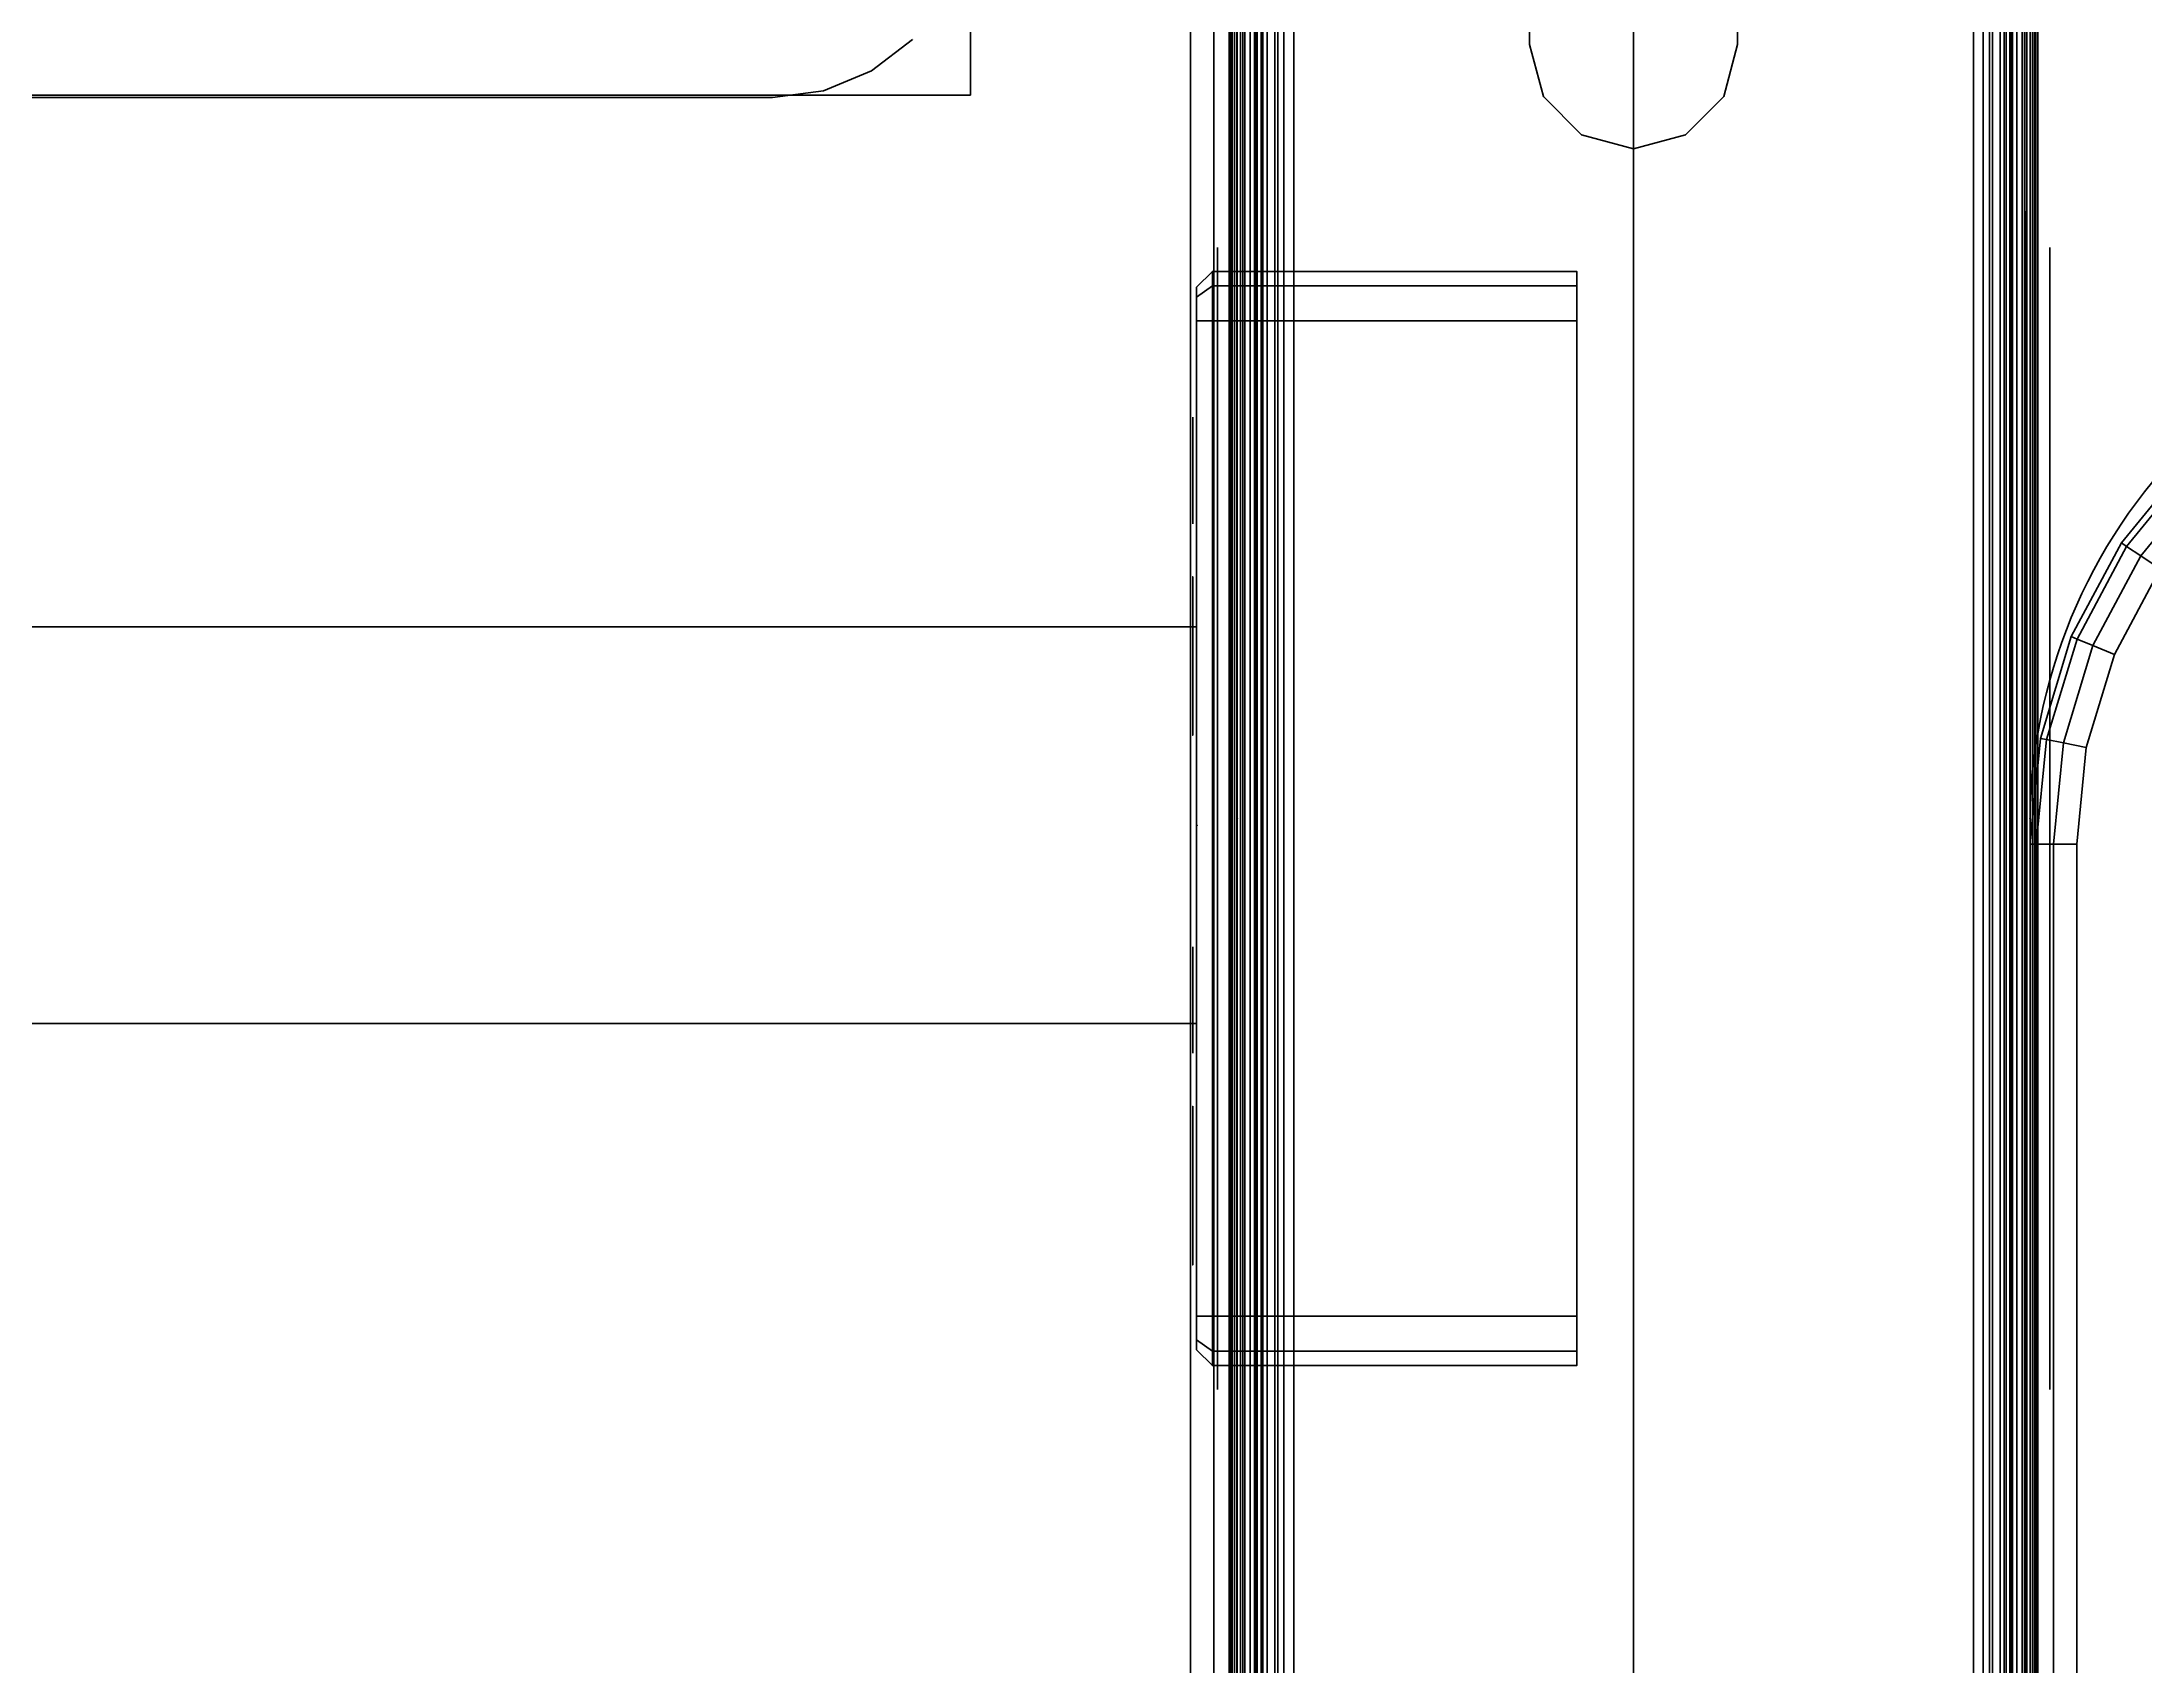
# Model space of a CAD drawing. Extents: x -170 to 1783, y -20 to 1205.
# Drawn here: x 1324.74 to 1330.04, y 251.21 to 255.29 of the extents above; entities that cross this region are included whole.
import ezdxf
from ezdxf.enums import TextEntityAlignment as Align

# ---------------------------------------------------------------- set-up
doc = ezdxf.new("R2010")
doc.units = 0
doc.header["$LTSCALE"] = 96
doc.header["$MEASUREMENT"] = 0
for name, color, linetype in [('A-FURN-3-PANEL-KNOCK', 7, 'Continuous'), ('A-FURN-3-PANEL-RACE', 7, 'Continuous'), ('A-FURN-3-PANEL-SIDE1', 7, 'Continuous'), ('A-FURN-3-PANEL-SIDE2', 7, 'Continuous'), ('A-FURN-3-PANEL-TOPCAP', 7, 'Continuous'), ('A-FURN-3-POWER-RECP-BLACK', 7, 'Continuous'), ('A-FURN-3-POWER-RECP-GREY', 7, 'Continuous'), ('A-FURN-3-WKSF-BRACKET', 7, 'Continuous'), ('A-FURN-3-WKSF-TOP', 7, 'Continuous'), ('A-FURN-3-WKSF-TRIM', 7, 'Continuous'), ('A-FURN-P-PNLS', 7, 'Continuous'), ('A-FURN-P-PNLS-POWR', 7, 'Continuous'), ('A-FURN-P-WKSF', 7, 'Continuous'), ('A-FURN-P-WKSF-SUPPORT', 7, 'Continuous'), ('MAIN_ELECTRICAL', 7, 'Continuous'), ('MAIN_PANEL', 7, 'Continuous'), ('MAIN_WKSURF', 7, 'Continuous'), ('MAIN_WRKSFC-SUPP', 7, 'Continuous'), ('SM', 7, 'Continuous')]:
    doc.layers.add(name, color=color, linetype=linetype)

# ---------------------------------------------------------------- blocks, each defined once
blk = doc.blocks.new('EC-WYC-64-2424-T')
at = {"layer": 'A-FURN-3-WKSF-TOP', "color": 60, "linetype": 'Continuous'}
for points, invisible_edges in [([(26.9099, -26.9099, 29), (0.118, -1.368, 29), (0.1606, -1.0445, 29), (0.2855, -0.743, 29)], 9), ([(26.9099, -26.9099, 27.75), (0.2855, -0.743, 27.75), (0.1606, -1.0445, 27.75), (0.118, -1.368, 27.75)], 9), ([(0.118, -1.368, 29), (26.9099, -26.9099, 29), (26.0183, -27.9266, 29), (25.267, -29.051, 29)], 9), ([(25.267, -29.051, 29), (24.6689, -30.2638, 29), (24.2343, -31.5443, 29), (0.118, -1.368, 29)], 12), ([(0.118, -1.368, 29), (24.2343, -31.5443, 29), (23.9704, -32.8706, 29), (23.882, -34.22, 29)], 9), ([(0.118, -1.368, 29), (23.882, -34.22, 29), (0.142, -20.2252, 29), (0.118, -19.9814, 29)], 3), ([(0.118, -1.368, 27.75), (0.118, -19.9814, 27.75), (0.142, -20.2252, 27.75), (23.882, -34.22, 27.75)], 12), ([(0.118, -1.368, 27.75), (23.882, -34.22, 27.75), (23.9704, -32.8706, 27.75), (24.2343, -31.5443, 27.75)], 9), ([(25.267, -29.051, 27.75), (0.118, -1.368, 27.75), (24.2343, -31.5443, 27.75), (24.6689, -30.2638, 27.75)], 3), ([(0.118, -1.368, 27.75), (25.267, -29.051, 27.75), (26.0183, -27.9266, 27.75), (26.9099, -26.9099, 27.75)], 9), ([(0.3287, -20.6758, 29), (0.2132, -20.4597, 29), (0.142, -20.2252, 29), (23.882, -34.22, 29)], 12), ([(0.3287, -20.6758, 27.75), (23.882, -34.22, 27.75), (0.142, -20.2252, 27.75), (0.2132, -20.4597, 27.75)], 3), ([(0.2132, -27.6363, 29), (0.3287, -27.4202, 29), (0.4841, -27.2308, 29), (23.882, -34.22, 29)], 12), ([(0.2132, -27.6363, 27.75), (23.882, -34.22, 27.75), (0.4841, -27.2308, 27.75), (0.3287, -27.4202, 27.75)], 3), ([(23.882, -34.22, 29), (0.118, -28.1146, 29), (0.142, -27.8708, 29), (0.2132, -27.6363, 29)], 9), ([(23.882, -34.22, 27.75), (0.2132, -27.6363, 27.75), (0.142, -27.8708, 27.75), (0.118, -28.1146, 27.75)], 9), ([(0.118, -28.1146, 29), (23.882, -34.22, 29), (23.882, -70.632, 29), (0.118, -70.632, 29)], 5), ([(0.118, -28.1146, 27.75), (0.118, -70.632, 27.75), (23.882, -70.632, 27.75), (23.882, -34.22, 27.75)], 10)]:
    blk.add_3dface(points, dxfattribs=dict(at, invisible_edges=invisible_edges))
at = {"layer": 'A-FURN-3-WKSF-TRIM', "color": 40, "linetype": 'Continuous'}
for points in [[(0.4119, -27.1585, 27.809), (0.4007, -27.1473, 27.868), (0.2305, -27.3546, 27.868), (0.2437, -27.3634, 27.809)], [(0.4007, -27.1473, 27.868), (0.4007, -27.1473, 28.882), (0.2305, -27.3546, 28.882), (0.2305, -27.3546, 27.868)], [(0.4007, -27.1473, 28.882), (0.4119, -27.1585, 28.941), (0.2437, -27.3634, 28.941), (0.2305, -27.3546, 28.882)], [(0.4424, -27.189, 27.7658), (0.4119, -27.1585, 27.809), (0.2437, -27.3634, 27.809), (0.2796, -27.3874, 27.7658)], [(0.4119, -27.1585, 28.941), (0.4424, -27.189, 28.9842), (0.2796, -27.3874, 28.9842), (0.2437, -27.3634, 28.941)], [(0.4841, -27.2308, 27.75), (0.4424, -27.189, 27.7658), (0.2796, -27.3874, 27.7658), (0.3287, -27.4202, 27.75)], [(0.4424, -27.189, 28.9842), (0.4841, -27.2308, 29), (0.3287, -27.4202, 29), (0.2796, -27.3874, 28.9842)], [(0.2437, -27.3634, 27.809), (0.2305, -27.3546, 27.868), (0.1041, -27.5911, 27.868), (0.1187, -27.5972, 27.809)], [(0.2305, -27.3546, 27.868), (0.2305, -27.3546, 28.882), (0.1041, -27.5911, 28.882), (0.1041, -27.5911, 27.868)], [(0.2305, -27.3546, 28.882), (0.2437, -27.3634, 28.941), (0.1187, -27.5972, 28.941), (0.1041, -27.5911, 28.882)], [(0.2796, -27.3874, 27.7658), (0.2437, -27.3634, 27.809), (0.1187, -27.5972, 27.809), (0.1586, -27.6137, 27.7658)], [(0.2437, -27.3634, 28.941), (0.2796, -27.3874, 28.9842), (0.1586, -27.6137, 28.9842), (0.1187, -27.5972, 28.941)], [(0.3287, -27.4202, 27.75), (0.2796, -27.3874, 27.7658), (0.1586, -27.6137, 27.7658), (0.2132, -27.6363, 27.75)], [(0.2796, -27.3874, 28.9842), (0.3287, -27.4202, 29), (0.2132, -27.6363, 29), (0.1586, -27.6137, 28.9842)], [(0.1187, -27.5972, 27.809), (0.1041, -27.5911, 27.868), (0.0263, -27.8478, 27.868), (0.0418, -27.8508, 27.809)], [(0.1041, -27.5911, 27.868), (0.1041, -27.5911, 28.882), (0.0263, -27.8478, 28.882), (0.0263, -27.8478, 27.868)], [(0.1041, -27.5911, 28.882), (0.1187, -27.5972, 28.941), (0.0418, -27.8508, 28.941), (0.0263, -27.8478, 28.882)], [(0.1586, -27.6137, 27.7658), (0.1187, -27.5972, 27.809), (0.0418, -27.8508, 27.809), (0.0842, -27.8593, 27.7658)], [(0.1187, -27.5972, 28.941), (0.1586, -27.6137, 28.9842), (0.0842, -27.8593, 28.9842), (0.0418, -27.8508, 28.941)], [(0.2132, -27.6363, 27.75), (0.1586, -27.6137, 27.7658), (0.0842, -27.8593, 27.7658), (0.142, -27.8708, 27.75)], [(0.1586, -27.6137, 28.9842), (0.2132, -27.6363, 29), (0.142, -27.8708, 29), (0.0842, -27.8593, 28.9842)], [(0.0418, -27.8508, 27.809), (0.0263, -27.8478, 27.868), (0, -28.1146, 27.868), (0.0158, -28.1146, 27.809)], [(0.0263, -27.8478, 27.868), (0.0263, -27.8478, 28.882), (0, -28.1146, 28.882), (0, -28.1146, 27.868)], [(0.0263, -27.8478, 28.882), (0.0418, -27.8508, 28.941), (0.0158, -28.1146, 28.941), (0, -28.1146, 28.882)], [(0.0842, -27.8593, 27.7658), (0.0418, -27.8508, 27.809), (0.0158, -28.1146, 27.809), (0.059, -28.1146, 27.7658)], [(0.0418, -27.8508, 28.941), (0.0842, -27.8593, 28.9842), (0.059, -28.1146, 28.9842), (0.0158, -28.1146, 28.941)], [(0.142, -27.8708, 27.75), (0.0842, -27.8593, 27.7658), (0.059, -28.1146, 27.7658), (0.118, -28.1146, 27.75)], [(0.0842, -27.8593, 28.9842), (0.142, -27.8708, 29), (0.118, -28.1146, 29), (0.059, -28.1146, 28.9842)], [(0, -70.632, 28.882), (0, -70.632, 27.868), (0, -28.1146, 27.868), (0, -28.1146, 28.882)], [(0.0158, -70.632, 28.941), (0, -70.632, 28.882), (0, -28.1146, 28.882), (0.0158, -28.1146, 28.941)], [(0, -70.632, 27.868), (0.0158, -70.632, 27.809), (0.0158, -28.1146, 27.809), (0, -28.1146, 27.868)], [(0.059, -70.632, 28.9842), (0.0158, -70.632, 28.941), (0.0158, -28.1146, 28.941), (0.059, -28.1146, 28.9842)], [(0.0158, -70.632, 27.809), (0.059, -70.632, 27.7658), (0.059, -28.1146, 27.7658), (0.0158, -28.1146, 27.809)], [(0.118, -70.632, 29), (0.059, -70.632, 28.9842), (0.059, -28.1146, 28.9842), (0.118, -28.1146, 29)], [(0.059, -70.632, 27.7658), (0.118, -70.632, 27.75), (0.118, -28.1146, 27.75), (0.059, -28.1146, 27.7658)]]:
    blk.add_3dface(points, dxfattribs=at)
at = {"layer": 'A-FURN-P-WKSF', "color": 7, "linetype": 'Continuous'}
blk.add_line((0, -28.0666), (0, -70.75), dxfattribs=at)
blk.add_arc((1.368, -28.0666), 1.368, 135, 180, dxfattribs=at)
blk = doc.blocks.new('EC-EFP-456')
at = {"layer": 'A-FURN-3-PANEL-KNOCK', "color": 30, "linetype": 'Continuous'}
for points, invisible_edges in [([(42.51, 2.05, 3.5405), (42.51, 2.05, 0.9405), (45.39, 2.05, 0.9405), (45.39, 2.05, 3.5405)], 10), ([(42.51, 2.05, 0.9405), (42.5288, 2.05, 0.8705), (45.3712, 2.05, 0.8705), (45.39, 2.05, 0.9405)], 10), ([(45.39, 2.05, 3.5405), (45.3712, 2.05, 3.6105), (42.5288, 2.05, 3.6105), (42.51, 2.05, 3.5405)], 10), ([(42.5288, 2.05, 0.8705), (42.58, 2.05, 0.8192), (45.32, 2.05, 0.8192), (45.3712, 2.05, 0.8705)], 10), ([(45.3712, 2.05, 3.6105), (45.32, 2.05, 3.6617), (42.58, 2.05, 3.6617), (42.5288, 2.05, 3.6105)], 10), ([(42.58, 2.05, 0.8192), (42.65, 2.05, 0.8005), (45.25, 2.05, 0.8005), (45.32, 2.05, 0.8192)], 8), ([(45.32, 2.05, 3.6617), (45.25, 2.05, 3.6805), (42.65, 2.05, 3.6805), (42.58, 2.05, 3.6617)], 8), ([(42.51, -0.05, 3.5405), (45.39, -0.05, 3.5405), (45.39, -0.05, 0.9405), (42.51, -0.05, 0.9405)], 5), ([(42.51, -0.05, 0.9405), (45.39, -0.05, 0.9405), (45.3712, -0.05, 0.8705), (42.5288, -0.05, 0.8705)], 5), ([(45.39, -0.05, 3.5405), (42.51, -0.05, 3.5405), (42.5288, -0.05, 3.6105), (45.3712, -0.05, 3.6105)], 5), ([(45.3712, -0.05, 3.6105), (42.5288, -0.05, 3.6105), (42.58, -0.05, 3.6617), (45.32, -0.05, 3.6617)], 5), ([(42.5288, -0.05, 0.8705), (45.3712, -0.05, 0.8705), (45.32, -0.05, 0.8192), (42.58, -0.05, 0.8192)], 5), ([(42.58, -0.05, 0.8192), (45.32, -0.05, 0.8192), (45.25, -0.05, 0.8005), (42.65, -0.05, 0.8005)], 1), ([(45.32, -0.05, 3.6617), (42.58, -0.05, 3.6617), (42.65, -0.05, 3.6805), (45.25, -0.05, 3.6805)], 1)]:
    blk.add_3dface(points, dxfattribs=dict(at, invisible_edges=invisible_edges))
at = {"layer": 'A-FURN-3-PANEL-RACE', "color": 40, "linetype": 'Continuous'}
for points, invisible_edges in [([(0.08, 2.0125, 3.515), (0.08, 2.0125, 0.3963), (47.92, 2.0125, 0.3963), (47.92, 2.0125, 3.515)], 8), ([(0.5, 1.5745, 0.3963), (47.5, 1.5745, 0.3963), (0.08, 2.0125, 0.3963), (0.08, 1.5745, 0.3963)], 3), ([(47.5, 1.5745, 0.3963), (47.92, 1.5745, 0.3963), (47.92, 2.0125, 0.3963), (0.08, 2.0125, 0.3963)], 8), ([(0.6, 2.0125, 4.0847), (0.6, 2.0125, 3.515), (47.4, 2.0125, 3.515), (47.4, 2.0125, 4.0847)], 2), ([(47.86, 1.9525, 0.4563), (0.14, 1.9525, 0.4563), (0.14, 1.9525, 3.515), (47.86, 1.9525, 3.515)], 4), ([(0.5, 1.5745, 0.4563), (0.14, 1.5745, 0.4563), (0.14, 1.9525, 0.4563), (47.5, 1.5745, 0.4563)], 12), ([(47.5, 1.5745, 0.4563), (0.14, 1.9525, 0.4563), (47.86, 1.9525, 0.4563), (47.86, 1.5745, 0.4563)], 1), ([(47.4, 1.9525, 3.515), (0.6, 1.9525, 3.515), (0.6, 1.9525, 4.0847), (47.4, 1.9525, 4.0847)], 1), ([(2.098, 1.2625, 0.3963), (45.902, 1.2625, 0.3963), (0.5, 1.5745, 0.3963), (0.5, 1.2625, 0.3963)], 3), ([(47.5, 1.2625, 0.3963), (47.5, 1.5745, 0.3963), (0.5, 1.5745, 0.3963), (45.902, 1.2625, 0.3963)], 6), ([(2.098, 1.2625, 0.4563), (0.5, 1.2625, 0.4563), (0.5, 1.5745, 0.4563), (45.902, 1.2625, 0.4563)], 12), ([(47.5, 1.2625, 0.4563), (45.902, 1.2625, 0.4563), (0.5, 1.5745, 0.4563), (47.5, 1.5745, 0.4563)], 6), ([(2.098, 1.2625, 0.3963), (2.2292, 1.2273, 0.3963), (45.7708, 1.2273, 0.3963), (45.902, 1.2625, 0.3963)], 10), ([(2.098, 1.2625, 0.4563), (45.902, 1.2625, 0.4563), (45.7708, 1.2273, 0.4563), (2.2292, 1.2273, 0.4563)], 5), ([(2.2292, 1.2273, 0.4563), (45.7708, 1.2273, 0.4563), (45.6747, 1.1312, 0.4563), (2.3253, 1.1312, 0.4563)], 5), ([(2.2292, 1.2273, 0.3963), (2.3253, 1.1312, 0.3963), (45.6747, 1.1312, 0.3963), (45.7708, 1.2273, 0.3963)], 10), ([(2.3253, 1.1312, 0.3963), (2.3605, 1, 0.3963), (45.6395, 1, 0.3963), (45.6747, 1.1312, 0.3963)], 10), ([(2.3253, 1.1312, 0.4563), (45.6747, 1.1312, 0.4563), (45.6395, 1, 0.4563), (2.3605, 1, 0.4563)], 5), ([(2.3605, 1, 0.3963), (2.3253, 0.8687, 0.3963), (45.6747, 0.8687, 0.3963), (45.6395, 1, 0.3963)], 10), ([(2.3605, 1, 0.4563), (45.6395, 1, 0.4563), (45.6747, 0.8687, 0.4563), (2.3253, 0.8687, 0.4563)], 5), ([(2.3253, 0.8687, 0.4563), (45.6747, 0.8687, 0.4563), (45.7708, 0.7727, 0.4563), (2.2292, 0.7727, 0.4563)], 5), ([(2.3253, 0.8687, 0.3963), (2.2292, 0.7727, 0.3963), (45.7708, 0.7727, 0.3963), (45.6747, 0.8687, 0.3963)], 10), ([(2.098, 0.7375, 0.4563), (2.2292, 0.7727, 0.4563), (45.7708, 0.7727, 0.4563), (45.902, 0.7375, 0.4563)], 10), ([(2.098, 0.7375, 0.3963), (45.902, 0.7375, 0.3963), (45.7708, 0.7727, 0.3963), (2.2292, 0.7727, 0.3963)], 5), ([(0.5, 0.7375, 0.4563), (2.098, 0.7375, 0.4563), (47.5, 0.4255, 0.4563), (0.5, 0.4255, 0.4563)], 6), ([(0.5, 0.7375, 0.3963), (0.5, 0.4255, 0.3963), (47.5, 0.4255, 0.3963), (2.098, 0.7375, 0.3963)], 6), ([(45.902, 0.7375, 0.4563), (47.5, 0.7375, 0.4563), (47.5, 0.4255, 0.4563), (2.098, 0.7375, 0.4563)], 12), ([(45.902, 0.7375, 0.3963), (2.098, 0.7375, 0.3963), (47.5, 0.4255, 0.3963), (47.5, 0.7375, 0.3963)], 3), ([(0.5, 0.4255, 0.3963), (0.08, 0.4255, 0.3963), (0.08, -0.0125, 0.3963), (47.92, -0.0125, 0.3963)], 8), ([(0.5, 0.4255, 0.4563), (47.86, 0.0475, 0.4563), (0.14, 0.0475, 0.4563), (0.14, 0.4255, 0.4563)], 1), ([(47.5, 0.4255, 0.3963), (0.5, 0.4255, 0.3963), (47.92, -0.0125, 0.3963), (47.92, 0.4255, 0.3963)], 3), ([(47.5, 0.4255, 0.4563), (47.86, 0.4255, 0.4563), (47.86, 0.0475, 0.4563), (0.5, 0.4255, 0.4563)], 12), ([(0.14, 0.0475, 0.4563), (47.86, 0.0475, 0.4563), (47.86, 0.0475, 3.515), (0.14, 0.0475, 3.515)], 4), ([(0.6, 0.0475, 3.515), (47.4, 0.0475, 3.515), (47.4, 0.0475, 4.0847), (0.6, 0.0475, 4.0847)], 1), ([(47.92, -0.0125, 3.515), (47.92, -0.0125, 0.3963), (0.08, -0.0125, 0.3963), (0.08, -0.0125, 3.515)], 8), ([(47.4, -0.0125, 4.0847), (47.4, -0.0125, 3.515), (0.6, -0.0125, 3.515), (0.6, -0.0125, 4.0847)], 2)]:
    blk.add_3dface(points, dxfattribs=dict(at, invisible_edges=invisible_edges))
for points in [[(0.6, 2.0072, 4.1248), (0.6, 2.0125, 4.0847), (47.4, 2.0125, 4.0847), (47.4, 2.0072, 4.1248)], [(0.6, 1.9918, 4.1622), (0.6, 2.0072, 4.1248), (47.4, 2.0072, 4.1248), (47.4, 1.9918, 4.1622)], [(0.6, 1.9671, 4.1943), (0.6, 1.9918, 4.1622), (47.4, 1.9918, 4.1622), (47.4, 1.9671, 4.1943)], [(0.6, 1.935, 4.2189), (0.6, 1.9671, 4.1943), (47.4, 1.9671, 4.1943), (47.4, 1.935, 4.2189)], [(47.4, 1.9493, 4.1093), (47.4, 1.9525, 4.0847), (0.6, 1.9525, 4.0847), (0.6, 1.9493, 4.1093)], [(47.4, 1.9398, 4.1322), (47.4, 1.9493, 4.1093), (0.6, 1.9493, 4.1093), (0.6, 1.9398, 4.1322)], [(47.4, 1.9247, 4.1519), (47.4, 1.9398, 4.1322), (0.6, 1.9398, 4.1322), (0.6, 1.9247, 4.1519)], [(0.6, 1.8976, 4.2344), (0.6, 1.935, 4.2189), (47.4, 1.935, 4.2189), (47.4, 1.8976, 4.2344)], [(47.4, 1.905, 4.1669), (47.4, 1.9247, 4.1519), (0.6, 1.9247, 4.1519), (0.6, 1.905, 4.1669)], [(47.4, 1.8821, 4.1764), (47.4, 1.905, 4.1669), (0.6, 1.905, 4.1669), (0.6, 1.8821, 4.1764)], [(0.6, 1.8575, 4.2397), (0.6, 1.8976, 4.2344), (47.4, 1.8976, 4.2344), (47.4, 1.8575, 4.2397)], [(47.4, 1.8575, 4.1797), (47.4, 1.8821, 4.1764), (0.6, 1.8821, 4.1764), (0.6, 1.8575, 4.1797)], [(0.6, 1.8575, 4.1797), (0.6, 1.8575, 4.2397), (47.4, 1.8575, 4.2397), (47.4, 1.8575, 4.1797)], [(45.6747, 1.1312, 0.4563), (45.7708, 1.2273, 0.4563), (45.7708, 1.2273, 0.3963), (45.6747, 1.1312, 0.3963)], [(45.7708, 1.2273, 0.4563), (45.902, 1.2625, 0.4563), (45.902, 1.2625, 0.3963), (45.7708, 1.2273, 0.3963)], [(47.5, 1.2625, 0.4563), (47.5, 1.2625, 0.3963), (45.902, 1.2625, 0.3963), (45.902, 1.2625, 0.4563)], [(45.6395, 1, 0.4563), (45.6747, 1.1312, 0.4563), (45.6747, 1.1312, 0.3963), (45.6395, 1, 0.3963)], [(45.6747, 0.8687, 0.4563), (45.6395, 1, 0.4563), (45.6395, 1, 0.3963), (45.6747, 0.8687, 0.3963)], [(45.7708, 0.7727, 0.4563), (45.6747, 0.8687, 0.4563), (45.6747, 0.8687, 0.3963), (45.7708, 0.7727, 0.3963)], [(45.902, 0.7375, 0.4563), (45.7708, 0.7727, 0.4563), (45.7708, 0.7727, 0.3963), (45.902, 0.7375, 0.3963)], [(47.5, 0.7375, 0.4563), (45.902, 0.7375, 0.4563), (45.902, 0.7375, 0.3963), (47.5, 0.7375, 0.3963)], [(47.4, 0.1425, 4.1797), (47.4, 0.1425, 4.2397), (0.6, 0.1425, 4.2397), (0.6, 0.1425, 4.1797)], [(47.4, 0.1425, 4.2397), (47.4, 0.1024, 4.2344), (0.6, 0.1024, 4.2344), (0.6, 0.1425, 4.2397)], [(0.6, 0.1425, 4.1797), (0.6, 0.1179, 4.1764), (47.4, 0.1179, 4.1764), (47.4, 0.1425, 4.1797)], [(0.6, 0.1179, 4.1764), (0.6, 0.095, 4.1669), (47.4, 0.095, 4.1669), (47.4, 0.1179, 4.1764)], [(47.4, 0.1024, 4.2344), (47.4, 0.065, 4.2189), (0.6, 0.065, 4.2189), (0.6, 0.1024, 4.2344)], [(0.6, 0.095, 4.1669), (0.6, 0.0753, 4.1519), (47.4, 0.0753, 4.1519), (47.4, 0.095, 4.1669)], [(0.6, 0.0753, 4.1519), (0.6, 0.0602, 4.1322), (47.4, 0.0602, 4.1322), (47.4, 0.0753, 4.1519)], [(47.4, 0.065, 4.2189), (47.4, 0.0329, 4.1943), (0.6, 0.0329, 4.1943), (0.6, 0.065, 4.2189)], [(0.6, 0.0602, 4.1322), (0.6, 0.0507, 4.1093), (47.4, 0.0507, 4.1093), (47.4, 0.0602, 4.1322)], [(0.6, 0.0507, 4.1093), (0.6, 0.0475, 4.0847), (47.4, 0.0475, 4.0847), (47.4, 0.0507, 4.1093)], [(47.4, 0.0329, 4.1943), (47.4, 0.0082, 4.1622), (0.6, 0.0082, 4.1622), (0.6, 0.0329, 4.1943)], [(47.4, 0.0082, 4.1622), (47.4, -0.0072, 4.1248), (0.6, -0.0072, 4.1248), (0.6, 0.0082, 4.1622)], [(47.4, -0.0072, 4.1248), (47.4, -0.0125, 4.0847), (0.6, -0.0125, 4.0847), (0.6, -0.0072, 4.1248)]]:
    blk.add_3dface(points, dxfattribs=at)
at = {"layer": 'A-FURN-3-PANEL-SIDE1', "color": 7, "linetype": 'Continuous'}
for points in [[(47.3224, 1.955, 55.7401), (47.3228, 0.045, 55.7401), (0.6776, 0.045, 55.7401), (0.6776, 1.955, 55.7401)], [(47.3224, 0.045, 4.2397), (47.3224, 1.955, 4.2397), (0.6776, 1.955, 4.2397), (0.6776, 0.045, 4.2397)], [(47.3228, 0.045, 55.7401), (47.3224, 0.045, 4.2397), (0.6776, 0.045, 4.2397), (0.6776, 0.045, 55.7401)]]:
    blk.add_3dface(points, dxfattribs=at)
at = {"layer": 'A-FURN-3-PANEL-SIDE2', "color": 7, "linetype": 'Continuous'}
blk.add_3dface([(0.6776, 1.955, 55.7401), (0.6776, 1.955, 4.2397), (47.3224, 1.955, 4.2397), (47.3224, 1.955, 55.7401)], dxfattribs=at)
at = {"layer": 'A-FURN-3-PANEL-TOPCAP', "color": 60, "linetype": 'Continuous'}
for points, invisible_edges in [([(0.76, 2.02, 56.286), (0.76, 2.02, 56.161), (47.24, 2.02, 56.161), (47.24, 2.02, 56.286)], 5), ([(47.24, 2, 56.141), (47.24, 2.02, 56.161), (0.76, 2.02, 56.161), (0.76, 2, 56.141)], 5), ([(47.24, 2.02, 56.036), (47.24, 2, 56.056), (0.76, 2, 56.056), (0.76, 2.02, 56.036)], 5), ([(0.76, 2.02, 56.036), (0.815, 2.02, 55.7741), (47.185, 2.02, 55.7741), (47.24, 2.02, 56.036)], 5), ([(47.185, 2.02, 55.7741), (0.815, 2.02, 55.7741), (0.815, 1.986, 55.7401), (47.185, 1.986, 55.7401)], 10), ([(0.76, 2, 56.141), (0.76, 2, 56.056), (47.24, 2, 56.056), (47.24, 2, 56.141)], 5), ([(0.815, 0.045, 55.7401), (0.815, -0.02, 55.7741), (47.185, 0.014, 55.7401), (47.185, 0.045, 55.7401)], 1), ([(47.185, -0.02, 55.7741), (47.185, 0.014, 55.7401), (0.815, 0.014, 55.7401), (0.815, -0.02, 55.7741)], 5), ([(0.76, -0.02, 56.161), (47.24, -0.02, 56.161), (47.24, 0, 56.141), (0.76, 0, 56.141)], 10), ([(47.24, 0, 56.056), (0.76, 0, 56.056), (0.76, 0, 56.141), (47.24, 0, 56.141)], 10), ([(0.76, 0, 56.056), (47.24, 0, 56.056), (47.24, -0.02, 56.036), (0.76, -0.02, 56.036)], 10), ([(0.76, -0.02, 56.161), (0.76, -0.02, 56.286), (47.24, -0.02, 56.286), (47.24, -0.02, 56.161)], 5), ([(47.185, -0.02, 55.7741), (0.815, -0.02, 55.7741), (0.76, -0.02, 56.036), (47.24, -0.02, 56.036)], 10)]:
    blk.add_3dface(points, dxfattribs=dict(at, invisible_edges=invisible_edges))
for points in [[(47.24, 2.02, 56.286), (47.24, 2.0151, 56.3105), (0.76, 2.0151, 56.3105), (0.76, 2.02, 56.286)], [(47.24, 2.0151, 56.3105), (47.24, 2.0013, 56.3313), (0.76, 2.0013, 56.3313), (0.76, 2.0151, 56.3105)], [(47.24, 2.0013, 56.3313), (47.24, 1.9805, 56.3451), (0.76, 1.9805, 56.3451), (0.76, 2.0013, 56.3313)], [(47.24, 1.9805, 56.3451), (47.24, 1.956, 56.35), (0.76, 1.956, 56.35), (0.76, 1.9805, 56.3451)], [(47.185, 1.955, 55.7401), (47.185, 1.986, 55.7401), (0.815, 1.986, 55.7401), (0.815, 1.955, 55.7401)], [(0.76, 0.044, 56.35), (0.76, 1.956, 56.35), (47.24, 1.956, 56.35), (47.24, 0.044, 56.35)], [(0.76, 0.0195, 56.3451), (0.76, 0.044, 56.35), (47.24, 0.044, 56.35), (47.24, 0.0195, 56.3451)], [(0.76, -0.0013, 56.3313), (0.76, 0.0195, 56.3451), (47.24, 0.0195, 56.3451), (47.24, -0.0013, 56.3313)], [(0.76, -0.0151, 56.3105), (0.76, -0.0013, 56.3313), (47.24, -0.0013, 56.3313), (47.24, -0.0151, 56.3105)], [(0.76, -0.02, 56.286), (0.76, -0.0151, 56.3105), (47.24, -0.0151, 56.3105), (47.24, -0.02, 56.286)]]:
    blk.add_3dface(points, dxfattribs=at)
at = {"layer": 'A-FURN-P-PNLS', "color": 60, "linetype": 'Continuous'}
for p, q in [((0, 2), (48, 2)), ((48, 0), (0, 0))]:
    blk.add_line(p, q, dxfattribs=at)
at = {"layer": 'A-FURN-P-PNLS-POWR', "color": 1, "linetype": 'Continuous'}
blk.add_line((48, 1), (26, 1), dxfattribs=at)
at = {"layer": 'MAIN_PANEL', "color": 7, "linetype": 'Continuous'}
for p in [(43.95, 2), (43.95, 2), (43.95, 0), (43.95, 0)]:
    blk.add_point(p, dxfattribs=at)
blk = doc.blocks.new('EC-WYC-46-2424-T')
at = {"layer": 'A-FURN-3-WKSF-TOP', "color": 60, "linetype": 'Continuous'}
for points, invisible_edges in [([(19.9334, -0.118, 27.75), (1.368, -0.118, 27.75), (1.368, -23.882, 27.75), (13.78, -23.882, 27.75)], 10), ([(19.9334, -0.118, 29), (13.78, -23.882, 29), (1.368, -23.882, 29), (1.368, -0.118, 29)], 5)]:
    blk.add_3dface(points, dxfattribs=dict(at, invisible_edges=invisible_edges))
at = {"layer": 'A-FURN-3-WKSF-TRIM', "color": 40, "linetype": 'Continuous'}
for points in [[(1.368, 0, 28.882), (1.368, 0, 27.868), (19.9334, 0, 27.868), (19.9334, 0, 28.882)], [(1.368, 0, 27.868), (1.368, -0.0158, 27.809), (19.9334, -0.0158, 27.809), (19.9334, 0, 27.868)], [(1.368, -0.0158, 28.941), (1.368, 0, 28.882), (19.9334, 0, 28.882), (19.9334, -0.0158, 28.941)], [(1.368, -0.0158, 27.809), (1.368, -0.059, 27.7658), (19.9334, -0.059, 27.7658), (19.9334, -0.0158, 27.809)], [(1.368, -0.059, 28.9842), (1.368, -0.0158, 28.941), (19.9334, -0.0158, 28.941), (19.9334, -0.059, 28.9842)], [(1.368, -0.059, 27.7658), (1.368, -0.118, 27.75), (19.9334, -0.118, 27.75), (19.9334, -0.059, 27.7658)], [(1.368, -0.118, 29), (1.368, -0.059, 28.9842), (19.9334, -0.059, 28.9842), (19.9334, -0.118, 29)]]:
    blk.add_3dface(points, dxfattribs=at)
at = {"layer": 'A-FURN-P-WKSF', "color": 7, "linetype": 'Continuous'}
blk.add_line((19.9334, 0), (1.25, 0), dxfattribs=at)
blk = doc.blocks.new('EC-JUS-CANT-SHD-CR')
at = {"layer": 'A-FURN-3-WKSF-BRACKET', "color": 30, "linetype": 'Continuous'}
for points, invisible_edges in [([(2.0551, -0.8114, 28.5), (2.1345, -0.915, 28.5), (2.1345, -6.723, 28.5), (2.0551, -6.8266, 28.5)], 10), ([(2.0551, -6.8266, 28.425), (2.1345, -6.723, 28.425), (2.1345, -0.915, 28.425), (2.0551, -0.8114, 28.425)], 10), ([(2.1345, -0.915, 28.5), (2.1845, -1.0356, 28.5), (2.1845, -6.6024, 28.5), (2.1345, -6.723, 28.5)], 10), ([(2.1345, -6.723, 28.425), (2.1845, -6.6024, 28.425), (2.1845, -1.0356, 28.425), (2.1345, -0.915, 28.425)], 10), ([(2.1845, -1.0356, 28.5), (2.2015, -1.165, 28.5), (2.2015, -6.473, 28.5), (2.1845, -6.6024, 28.5)], 8), ([(2.1845, -6.6024, 28.425), (2.2015, -6.473, 28.425), (2.2015, -1.165, 28.425), (2.1845, -1.0356, 28.425)], 8)]:
    blk.add_3dface(points, dxfattribs=dict(at, invisible_edges=invisible_edges))
for points in [[(2.0551, -0.8114, 28.425), (2.1345, -0.915, 28.425), (2.1345, -0.915, 28.5), (2.0551, -0.8114, 28.5)], [(2.1345, -0.915, 28.425), (2.1845, -1.0356, 28.425), (2.1845, -1.0356, 28.5), (2.1345, -0.915, 28.5)], [(2.1845, -1.0356, 28.425), (2.2015, -1.165, 28.425), (2.2015, -1.165, 28.5), (2.1845, -1.0356, 28.5)], [(2.2015, -1.165, 28.5), (2.2015, -1.165, 28.425), (2.2015, -6.473, 28.425), (2.2015, -6.473, 28.5)]]:
    blk.add_3dface(points, dxfattribs=at)
at = {"layer": 'A-FURN-P-WKSF-SUPPORT', "color": 212, "linetype": 'Continuous'}
for p, q in [((2.196, -0.665), (-1.62, -0.665)), ((2.196, -6.906), (2.196, -0.665))]:
    blk.add_line(p, q, dxfattribs=at)
blk = doc.blocks.new('EC-PRD-3-1')
at = {"layer": 'A-FURN-3-POWER-RECP-BLACK', "color": 20, "linetype": 'Continuous'}
for points, invisible_edges in [([(-1.0121, -0.1122, 2.4905), (-0.8779, -0.1122, 2.6247), (-0.8265, -0.1122, 2.6145)], 13), ([(-1.0121, -0.1122, 2.4905), (-0.8265, -0.1122, 2.6145), (-0.7829, -0.1122, 2.5854)], 13), ([(-1.0121, -0.1122, 2.4905), (-0.7829, -0.1122, 2.5854), (-0.7538, -0.1122, 2.5418)], 13), ([(-1.0121, -0.1122, 2.4905), (-0.7538, -0.1122, 2.5418), (-0.7436, -0.1122, 2.4905)], 13), ([(-1.0121, -0.1122, 2.4905), (-0.7436, -0.1122, 2.4905), (-0.7538, -0.1122, 2.4391)], 13), ([(-1.0121, -0.1122, 2.4905), (-0.7538, -0.1122, 2.4391), (-0.7829, -0.1122, 2.3955)], 13), ([(-1.0121, -0.1122, 2.4905), (-0.7829, -0.1122, 2.3955), (-0.8265, -0.1122, 2.3664)], 13), ([(-1.0121, -0.1122, 2.4905), (-0.8265, -0.1122, 2.3664), (-0.8779, -0.1122, 2.3562)], 13), ([(-1.0121, -0.1122, 2.6247), (-0.8779, -0.1122, 2.6247), (-1.0121, -0.1122, 2.4905)], 2), ([(-0.8779, -0.1122, 2.3562), (-1.0121, -0.1122, 2.3562), (-1.0121, -0.1122, 2.4905)], 12), ([(0.3236, -0.1122, 2.4905), (0.4578, -0.1122, 2.6247), (0.5092, -0.1122, 2.6145)], 13), ([(0.3236, -0.1122, 2.4905), (0.5092, -0.1122, 2.6145), (0.5528, -0.1122, 2.5854)], 13), ([(0.3236, -0.1122, 2.4905), (0.5528, -0.1122, 2.5854), (0.5819, -0.1122, 2.5418)], 13), ([(0.3236, -0.1122, 2.4905), (0.5819, -0.1122, 2.5418), (0.5921, -0.1122, 2.4905)], 13), ([(0.3236, -0.1122, 2.4905), (0.5921, -0.1122, 2.4905), (0.5819, -0.1122, 2.4391)], 13), ([(0.3236, -0.1122, 2.4905), (0.5819, -0.1122, 2.4391), (0.5528, -0.1122, 2.3955)], 13), ([(0.3236, -0.1122, 2.4905), (0.5528, -0.1122, 2.3955), (0.5092, -0.1122, 2.3664)], 13), ([(0.3236, -0.1122, 2.4905), (0.5092, -0.1122, 2.3664), (0.4578, -0.1122, 2.3562)], 13), ([(0.3236, -0.1122, 2.6247), (0.4578, -0.1122, 2.6247), (0.3236, -0.1122, 2.4905)], 2), ([(0.4578, -0.1122, 2.3562), (0.3236, -0.1122, 2.3562), (0.3236, -0.1122, 2.4905)], 12)]:
    blk.add_3dface(points, dxfattribs=dict(at, invisible_edges=invisible_edges))
for points in [[(-0.6099, -0.1122, 2.668), (-0.6099, -0.1122, 2.813), (-0.2099, -0.1122, 2.813), (-0.2099, -0.1122, 2.668)], [(-0.5774, -0.1122, 2.168), (-0.5774, -0.1122, 2.313), (-0.2424, -0.1122, 2.313), (-0.2424, -0.1122, 2.168)], [(0.7258, -0.1122, 2.668), (0.7258, -0.1122, 2.813), (1.1258, -0.1122, 2.813), (1.1258, -0.1122, 2.668)], [(0.7583, -0.1122, 2.168), (0.7583, -0.1122, 2.313), (1.0933, -0.1122, 2.313), (1.0933, -0.1122, 2.168)]]:
    blk.add_3dface(points, dxfattribs=at)
at = {"layer": 'A-FURN-3-POWER-RECP-GREY', "color": 2, "linetype": 'Continuous'}
for points in [[(-1.38, -0.0625, 1.2358), (-1.38, 0.8565, 1.2358), (-1.38, 0.8565, 3.2451), (-1.38, -0.0625, 3.2451)], [(-1.38, 0.8565, 3.2451), (-1.3434, 0.8565, 3.3335), (-1.3434, -0.0625, 3.3335), (-1.38, -0.0625, 3.2451)], [(-1.38, -0.0625, 1.2358), (-1.3434, -0.0625, 1.1474), (-1.3434, 0.8565, 1.1474), (-1.38, 0.8565, 1.2358)], [(-1.3434, 0.8565, 3.3335), (-1.255, 0.8565, 3.3701), (-1.255, -0.0625, 3.3701), (-1.3434, -0.0625, 3.3335)], [(-1.3434, -0.0625, 1.1474), (-1.255, -0.0625, 1.1108), (-1.255, 0.8565, 1.1108), (-1.3434, 0.8565, 1.1474)], [(1.255, -0.0625, 3.3701), (-1.255, -0.0625, 3.3701), (-1.255, 0.8565, 3.3701), (1.255, 0.8565, 3.3701)], [(1.255, -0.0625, 1.1108), (1.255, 0.8565, 1.1108), (-1.255, 0.8565, 1.1108), (-1.255, -0.0625, 1.1108)], [(1.255, 0.8565, 3.3701), (1.3434, 0.8565, 3.3335), (1.3434, -0.0625, 3.3335), (1.255, -0.0625, 3.3701)], [(1.255, -0.0625, 1.1108), (1.3434, -0.0625, 1.1474), (1.3434, 0.8565, 1.1474), (1.255, 0.8565, 1.1108)], [(1.3434, 0.8565, 3.3335), (1.38, 0.8565, 3.2451), (1.38, -0.0625, 3.2451), (1.3434, -0.0625, 3.3335)], [(1.3434, -0.0625, 1.1474), (1.38, -0.0625, 1.2358), (1.38, 0.8565, 1.2358), (1.3434, 0.8565, 1.1474)], [(1.38, -0.0625, 1.2358), (1.38, -0.0625, 3.2451), (1.38, 0.8565, 3.2451), (1.38, 0.8565, 1.2358)], [(-1.38, -0.0625, 3.2451), (-1.34, -0.1025, 3.2451), (-1.34, -0.1025, 1.2358), (-1.38, -0.0625, 1.2358)], [(-1.38, -0.0625, 3.2451), (-1.3434, -0.0625, 3.3335), (-1.315, -0.1025, 3.3053), (-1.34, -0.1025, 3.2451)], [(-1.34, -0.1025, 1.2358), (-1.3151, -0.1025, 1.1757), (-1.3434, -0.0625, 1.1474), (-1.38, -0.0625, 1.2358)], [(-1.3434, -0.0625, 3.3335), (-1.255, -0.0625, 3.3701), (-1.255, -0.1025, 3.3301), (-1.315, -0.1025, 3.3053)], [(-1.3151, -0.1025, 1.1757), (-1.255, -0.1025, 1.1508), (-1.255, -0.0625, 1.1108), (-1.3434, -0.0625, 1.1474)], [(1.255, -0.0625, 3.3701), (1.255, -0.1025, 3.3301), (-1.255, -0.1025, 3.3301), (-1.255, -0.0625, 3.3701)], [(-1.255, -0.0625, 1.1108), (-1.255, -0.1025, 1.1508), (1.255, -0.1025, 1.1508), (1.255, -0.0625, 1.1108)], [(1.255, -0.0625, 3.3701), (1.3434, -0.0625, 3.3335), (1.315, -0.1025, 3.3053), (1.255, -0.1025, 3.3301)], [(1.255, -0.1025, 1.1508), (1.3151, -0.1025, 1.1757), (1.3434, -0.0625, 1.1474), (1.255, -0.0625, 1.1108)], [(1.3434, -0.0625, 3.3335), (1.38, -0.0625, 3.2451), (1.34, -0.1025, 3.2451), (1.315, -0.1025, 3.3053)], [(1.3151, -0.1025, 1.1757), (1.34, -0.1025, 1.2358), (1.38, -0.0625, 1.2358), (1.3434, -0.0625, 1.1474)], [(1.38, -0.0625, 3.2451), (1.38, -0.0625, 1.2358), (1.34, -0.1025, 1.2358), (1.34, -0.1025, 3.2451)]]:
    blk.add_3dface(points, dxfattribs=at)
for points, invisible_edges in [([(-1.3434, 0.8565, 1.1474), (-1.3434, 0.8565, 3.3335), (-1.38, 0.8565, 3.2451), (-1.38, 0.8565, 1.2358)], 1), ([(-1.3434, 0.8565, 3.3335), (-1.3434, 0.8565, 1.1474), (-1.255, 0.8565, 1.1108), (-1.255, 0.8565, 3.3701)], 5), ([(1.255, 0.8565, 3.3701), (-1.255, 0.8565, 3.3701), (-1.255, 0.8565, 1.1108), (1.255, 0.8565, 1.1108)], 10), ([(1.3434, 0.8565, 3.3335), (1.255, 0.8565, 3.3701), (1.255, 0.8565, 1.1108), (1.3434, 0.8565, 1.1474)], 10), ([(1.3434, 0.8565, 1.1474), (1.38, 0.8565, 1.2358), (1.38, 0.8565, 3.2451), (1.3434, 0.8565, 3.3335)], 8), ([(-1.3151, -0.1025, 1.1757), (-1.34, -0.1025, 1.2358), (-1.34, -0.1025, 3.2451), (-1.315, -0.1025, 3.3053)], 8), ([(-1.315, -0.1025, 3.3053), (-1.255, -0.1025, 3.3301), (-1.255, -0.1025, 1.1508), (-1.3151, -0.1025, 1.1757)], 10), ([(1.255, -0.1025, 3.3301), (1.255, -0.1025, 1.1508), (-1.255, -0.1025, 1.1508), (-1.255, -0.1025, 3.3301)], 5), ([(1.3151, -0.1025, 1.1757), (1.255, -0.1025, 1.1508), (1.255, -0.1025, 3.3301), (1.315, -0.1025, 3.3053)], 10), ([(1.315, -0.1025, 3.3053), (1.34, -0.1025, 3.2451), (1.34, -0.1025, 1.2358), (1.3151, -0.1025, 1.1757)], 8)]:
    blk.add_3dface(points, dxfattribs=dict(at, invisible_edges=invisible_edges))
at = {"layer": 'MAIN_ELECTRICAL', "color": 7, "linetype": 'Continuous'}
for p in [(0, 0), (0.0168, -0.1013)]:
    blk.add_point(p, dxfattribs=at)
at = {"layer": 'SM', "color": 60, "linetype": 'Continuous'}
for p, q in [((-0.4832, -0.1013), (-0.4832, -8.1013)), ((0.5168, -0.1013), (0.5168, -8.1013))]:
    blk.add_line(p, q, dxfattribs=at)

msp = doc.modelspace()

# ---------------------------------------------------------------- block references
at = {"layer": 'MAIN_ELECTRICAL', "color": 47, "linetype": 'Continuous'}
ref = msp.add_blockref('EC-PRD-3-1', (1327.75988, 253.33505), dxfattribs=dict(at, rotation=270))
ref.add_attrib('CAPMC', 'ECH', dxfattribs={"color": 47, "linetype": 'Continuous', "height": 0.000000012, "width": 0.666667}).set_placement((1327.75988, 253.33505), align=Align.BOTTOM_LEFT)
ref.add_attrib('CAPPN', 'EC-PRD-3-1', dxfattribs={"color": 47, "linetype": 'Continuous', "height": 0.000000012, "width": 0.666667}).set_placement((1327.75988, 253.33505), align=Align.BOTTOM_LEFT)
ref.add_attrib('CAPMG', 'RSI', dxfattribs={"color": 47, "linetype": 'Continuous', "height": 0.000000012, "width": 0.666667}).set_placement((1327.75988, 253.33505), align=Align.BOTTOM_LEFT)
ref.add_attrib('CAPQTY', '1', dxfattribs={"color": 47, "linetype": 'Continuous', "height": 0.000000012, "width": 0.666667}).set_placement((1327.75988, 253.33505), align=Align.BOTTOM_LEFT)
at = {"layer": 'MAIN_PANEL', "color": 47, "linetype": 'Continuous', "rotation": 90}
msp.add_blockref('EC-EFP-456', (1329.75988, 209.38505), dxfattribs=at)
at = {"layer": 'MAIN_WKSURF', "color": 47, "linetype": 'Continuous'}
msp.add_blockref('EC-WYC-64-2424-T', (1329.75988, 281.38505), dxfattribs=at)
at = {"layer": 'MAIN_WKSURF', "color": 47, "linetype": 'Continuous', "rotation": 270}
msp.add_blockref('EC-WYC-46-2424-T', (1327.75988, 257.38505), dxfattribs=at)
at = {"layer": 'MAIN_WRKSFC-SUPP', "color": 47, "linetype": 'Continuous', "rotation": 270}
msp.add_blockref('EC-JUS-CANT-SHD-CR', (1327.75222, 257.35547), dxfattribs=at)

doc.saveas('drawing.dxf')
